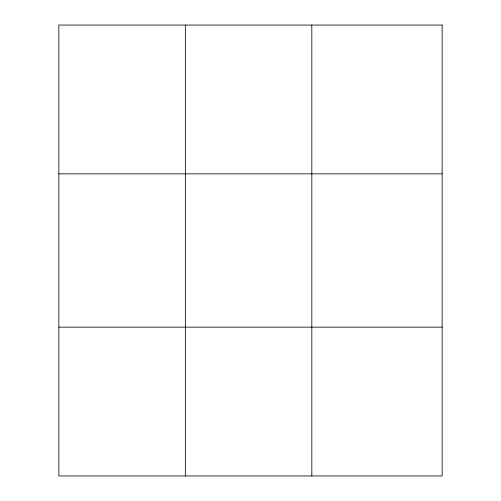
<?xml version="1.0" encoding="UTF-8"?>
<svg xmlns="http://www.w3.org/2000/svg" width="501" height="501" viewBox="0 0 501 501"><rect width="100%" height="100%" fill="white"/><g stroke="black" fill="none" stroke-linecap="round" stroke-linejoin="round"><path stroke-width="0.75" d="M185.339 25.05L185.339 475.95M311.822 25.05L311.822 475.95M58.855 173.847L442.145 173.847M58.855 327.153L442.145 327.153M442.145 25.05L442.145 475.95L58.855 475.95L58.855 25.05L442.145 25.05"/></g></svg>
